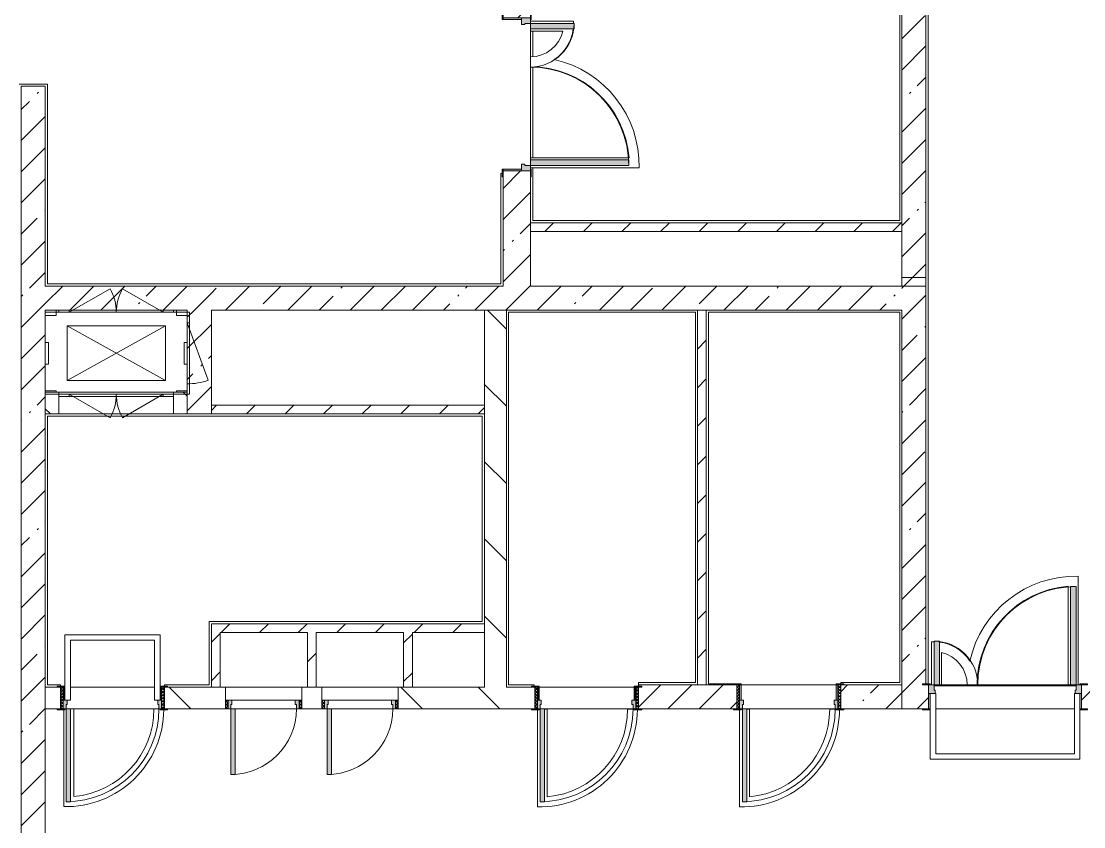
# Model space of a CAD drawing. Header units: millimetres. Extents: x -5524 to 188508, y -8553 to 29000.
# Drawn here: x 146248 to 155973, y 12321 to 19695 of the extents above; entities that cross this region are included whole.
import ezdxf

# ---------------------------------------------------------------- set-up
doc = ezdxf.new("R2010")
doc.units = ezdxf.units.MM
for name, color, linetype, lineweight, true_color in [('A-DOOR-4', 7, 'Continuous', 5, 0xaaaaaa), ('A-DOOR-5', 7, 'Continuous', 5, 0xe2e2e2), ('A-DOOR-FRAM-4', 7, 'Continuous', 5, 0xe2e2e2), ('A-DOOR-FRAM-5', 7, 'Continuous', 5, 0xaaaaaa), ('A-FLOR-2', 7, 'Continuous', 5, 0xaaaaaa)]:
    doc.layers.add(name, color=color, linetype=linetype, lineweight=lineweight, true_color=true_color)
for name, color, linetype, lineweight in [('A-GENM', 7, 'Continuous', 5), ('A-WALL', 7, 'Continuous', 9), ('I-WALL-2', 7, 'Continuous', 5), ('M-EQPM', 7, 'Continuous', 5)]:
    doc.layers.add(name, color=color, linetype=linetype, lineweight=lineweight)
pattern_1 = [(45, (61498, 0), (-285.1231, 285.1231), []), (45, (61783.12, 0), (-285.1231, 285.1231), [504.031, -100.806, 16.764, -84.042])]
pattern_2 = [(135, (61498, 0), (-353.5534, -353.5534), [])]
pattern_3 = [(45, (61498, 0), (-176.7767, 176.7767), [])]

# ---------------------------------------------------------------- blocks, each defined once
blk = doc.blocks.new('110_Дверь_СКБ_2Ст - Д-1_л_Лестничная клетка EIS60 2-32142534-3_6_1_птичка')
at = {"layer": 'A-DOOR-5'}
for points in [[(612.5, 110), (662.5, 110), (662.5, 1010), (612.5, 1010), (612.5, 604.3)], [(-587.5, 110), (-587.5, 510), (-637.5, 510), (-637.5, 110)], [(712.5, -110), (712.5, 30), (697.5, 25.9), (697.5, -110)]]:
    blk.add_hatch(color=256, dxfattribs=at).paths.add_polyline_path(points)
h = blk.add_hatch(color=256, dxfattribs=at)
h.paths.add_polyline_path([(712.5, 30), (712.5, 110), (662.5, 110), (662.5, 60), (652.5, 60), (652.5, 30)])
h.paths.add_polyline_path([(-627.5, 30), (-627.5, 60), (-637.5, 60), (-637.5, 110), (-687.5, 110), (-687.5, 30)])
at = {"layer": 'A-DOOR-FRAM-4'}
for points in [[(-672.5, 110), (-672.5, 118), (-742.5, 118), (-742.5, 110)], [(767.5, 110), (767.5, 118), (697.5, 118), (697.5, 110)], [(-672.5, -110), (-672.5, 30), (-687.5, 25.9), (-687.5, -110)], [(-672.5, -118), (-672.5, -110), (-742.5, -110), (-742.5, -118)], [(767.5, -118), (767.5, -110), (697.5, -110), (697.5, -118)]]:
    blk.add_hatch(color=256, dxfattribs=at).paths.add_polyline_path(points)
at = {"layer": 'A-DOOR-4'}
for p, q in [((662.5, 1010), (612.5, 1010)), ((612.5, 1010), (612.5, 110)), ((662.5, 110), (662.5, 1010)), ((-637.5, 510), (-637.5, 110)), ((-587.5, 510), (-637.5, 510)), ((-587.5, 110), (-587.5, 510)), ((-637.5, 110), (-587.5, 110)), ((612.5, 110), (662.5, 110))]:
    blk.add_line(p, q, dxfattribs=at)
for centre, radius, start, end in [((662.5, 110), 900, 90, 180), ((-637.5, 110), 400, 360, 90)]:
    blk.add_arc(centre, radius, start, end, dxfattribs=at)
at = {"layer": 'A-DOOR-FRAM-5'}
for p, q in [((-672.5, 118), (-742.5, 118)), ((-742.5, 118), (-742.5, 110)), ((-742.5, 110), (-672.5, 110)), ((-637.5, 110), (-687.5, 110)), ((-687.5, 110), (-687.5, 30)), ((-672.5, 110), (-672.5, 118)), ((-637.5, 60), (-637.5, 110)), ((662.5, 110), (662.5, 60)), ((712.5, 110), (662.5, 110)), ((767.5, 118), (697.5, 118)), ((697.5, 118), (697.5, 110)), ((697.5, 110), (767.5, 110)), ((712.5, 30), (712.5, 110)), ((767.5, 110), (767.5, 118)), ((-687.5, 30), (-627.5, 30)), ((-672.5, 30), (-687.5, 30)), ((-687.5, 30), (-687.5, -110)), ((-672.5, -110), (-672.5, 30)), ((-627.5, 60), (-637.5, 60)), ((-627.5, 30), (-627.5, 60)), ((662.5, 60), (652.5, 60)), ((652.5, 60), (652.5, 30)), ((652.5, 30), (712.5, 30)), ((712.5, 30), (697.5, 30)), ((697.5, 30), (697.5, -110)), ((712.5, -110), (712.5, 30)), ((-672.5, -110), (-742.5, -110)), ((-742.5, -110), (-742.5, -118)), ((-742.5, -118), (-672.5, -118)), ((-687.5, -110), (-672.5, -110)), ((-672.5, -118), (-672.5, -110)), ((697.5, -110), (712.5, -110)), ((767.5, -110), (697.5, -110)), ((697.5, -110), (697.5, -118)), ((697.5, -118), (767.5, -118)), ((767.5, -118), (767.5, -110))]:
    blk.add_line(p, q, dxfattribs=at)
blk = doc.blocks.new('110_Дверь_СКБ_1Ст_Внутренняя1 - Д-8 950x2100h_охрана-V50-3_6_1_птичка')
at = {"layer": 'A-DOOR-4'}
h = blk.add_hatch(dxfattribs=at)
h.set_pattern_fill('FP_17', color=256, style=0, pattern_type=2)
h.set_pattern_definition([(135, (1826.41, 164.685), (-14.14214, -14.14214), []), (225, (1826.41, 164.685), (14.14214, -14.14214), [])])
h.paths.add_polyline_path([(487.5, 100), (462.5, 100), (462.5, -100), (487.5, -100), (487.5, -35.9)])
at = {"layer": 'A-DOOR-5'}
h = blk.add_hatch(color=256, dxfattribs=at)
h.paths.add_polyline_path([(437.5, 100), (437.5, 60), (427.5, 60), (427.5, 20), (462.5, 20), (462.5, 100)])
h.paths.add_polyline_path([(-412.5, 100), (-437.5, 100), (-437.5, 20), (-402.5, 20), (-402.5, 60), (-412.5, 60)])
at = {"layer": 'A-DOOR-FRAM-4'}
for points in [[(397.5, 950), (397.5, 100), (437.5, 100), (437.5, 950)], [(-492.5, 108), (-492.5, 100), (-422.5, 100), (-422.5, 108)], [(517.5, 108), (447.5, 108), (447.5, 100), (517.5, 100)], [(-422.5, 20), (-437.5, 20), (-437.5, -100), (-422.5, -100), (-422.5, -35.9)], [(462.5, 20), (447.5, 20), (447.5, -100), (462.5, -100), (462.5, -35.9)], [(-492.5, -100), (-492.5, -108), (-422.5, -108), (-422.5, -100)], [(447.5, -100), (447.5, -108), (517.5, -108), (517.5, -100)]]:
    blk.add_hatch(color=256, dxfattribs=at).paths.add_polyline_path(points)
at = {"layer": 'A-DOOR-FRAM-5'}
h = blk.add_hatch(dxfattribs=at)
h.set_pattern_fill('FP_18', color=256, style=0, pattern_type=2)
h.set_pattern_definition([(45, (-296.384, 164.685), (-14.1421, 14.1421), []), (135, (-296.384, 164.685), (-14.1421, -14.1421), [])])
h.paths.add_polyline_path([(-437.5, 100), (-462.5, 100), (-462.5, -100), (-437.5, -100), (-437.5, -35.9)])
at = {"layer": 'A-DOOR-4'}
for p, q in [((437.5, 950), (397.5, 950)), ((397.5, 950), (397.5, 100)), ((437.5, 100), (437.5, 950)), ((397.5, 100), (437.5, 100))]:
    blk.add_line(p, q, dxfattribs=at)
blk.add_arc((437.5, 100), 850, 90, 180, dxfattribs=at)
at = {"layer": 'A-DOOR-FRAM-5'}
for p, q in [((-422.5, 108), (-492.5, 108)), ((-492.5, 108), (-492.5, 100)), ((-492.5, 100), (-422.5, 100)), ((-437.5, 100), (-462.5, 100)), ((-462.5, 100), (-462.5, -100)), ((-412.5, 100), (-437.5, 100)), ((-437.5, 100), (-437.5, 20)), ((-437.5, -100), (-437.5, 100)), ((-422.5, 100), (-437.5, 100)), ((-437.5, 100), (-437.5, 99)), ((-437.5, 99), (-422.5, 99)), ((-422.5, 100), (-422.5, 108)), ((-422.5, 99), (-422.5, 100)), ((-412.5, 60), (-412.5, 100)), ((437.5, 100), (437.5, 60)), ((462.5, 100), (437.5, 100)), ((517.5, 108), (447.5, 108)), ((447.5, 108), (447.5, 100)), ((462.5, 100), (447.5, 100)), ((447.5, 100), (447.5, 99)), ((447.5, 100), (517.5, 100)), ((447.5, 99), (462.5, 99)), ((462.5, 20), (462.5, 100)), ((487.5, 100), (462.5, 100)), ((462.5, 100), (462.5, -100)), ((462.5, 99), (462.5, 100)), ((487.5, -100), (487.5, 100)), ((517.5, 100), (517.5, 108)), ((-437.5, 20), (-402.5, 20)), ((-422.5, 20), (-437.5, 20)), ((-437.5, 20), (-437.5, -100)), ((-422.5, -100), (-422.5, 20)), ((-402.5, 60), (-412.5, 60)), ((-402.5, 20), (-402.5, 60)), ((437.5, 60), (427.5, 60)), ((427.5, 60), (427.5, 20)), ((427.5, 20), (462.5, 20)), ((462.5, 20), (447.5, 20)), ((447.5, 20), (447.5, -100)), ((462.5, -100), (462.5, 20)), ((-422.5, -100), (-492.5, -100)), ((-492.5, -100), (-492.5, -108)), ((-492.5, -108), (-422.5, -108)), ((-462.5, -100), (-437.5, -100)), ((-437.5, -100), (-422.5, -100)), ((-422.5, -108), (-422.5, -100)), ((447.5, -100), (462.5, -100)), ((517.5, -100), (447.5, -100)), ((447.5, -100), (447.5, -108)), ((447.5, -108), (517.5, -108)), ((462.5, -100), (487.5, -100)), ((517.5, -108), (517.5, -100))]:
    blk.add_line(p, q, dxfattribs=at)
blk = doc.blocks.new('DOR_Проход в стене_Прямоугольный - 1050x1150 EI30-23344994-3_6_1_птичка')
at = {"layer": 'A-DOOR-4'}
for p, q in [((525, 100), (-525, 100)), ((525, -100), (-525, -100))]:
    blk.add_line(p, q, dxfattribs=at)
blk = doc.blocks.new('110_Дверь_СКБ_1Ст_Внутренняя1 - Д-8 950x2100h_охрана-32352528-3_6_1_птичка')
at = {"layer": 'A-DOOR-4'}
h = blk.add_hatch(dxfattribs=at)
h.set_pattern_fill('FP_84', color=256, style=0, pattern_type=2)
h.set_pattern_definition([(135, (1826.41, 174.685), (-14.14214, -14.14214), []), (225, (1826.41, 174.685), (14.14214, -14.14214), [])])
h.paths.add_polyline_path([(487.5, 110), (462.5, 110), (462.5, -110), (487.5, -110), (487.5, -25.9)])
at = {"layer": 'A-DOOR-5'}
h = blk.add_hatch(color=256, dxfattribs=at)
h.paths.add_polyline_path([(462.5, 110), (437.5, 110), (437.5, 70), (427.5, 70), (430.1, 30), (462.5, 30)])
h.paths.add_polyline_path([(-437.5, 110), (-437.5, 30), (-402.5, 30), (-402.5, 70), (-412.5, 70), (-412.5, 110)])
at = {"layer": 'A-DOOR-FRAM-4'}
for points in [[(397.5, 960), (397.5, 110), (437.5, 110), (437.5, 960), (430.1, 960)], [(-492.5, 118), (-492.5, 110), (-422.5, 110), (-422.5, 118)], [(517.5, 118), (447.5, 118), (447.5, 110), (517.5, 110)], [(-422.5, 30), (-437.5, 30), (-437.5, -110), (-422.5, -110), (-422.5, -25.9)], [(462.5, 30), (447.5, 30), (447.5, -110), (462.5, -110), (462.5, -25.9)], [(-492.5, -110), (-492.5, -118), (-422.5, -118), (-422.5, -110)], [(517.5, -110), (447.5, -110), (447.5, -118), (517.5, -118)]]:
    blk.add_hatch(color=256, dxfattribs=at).paths.add_polyline_path(points)
at = {"layer": 'A-DOOR-FRAM-5'}
h = blk.add_hatch(dxfattribs=at)
h.set_pattern_fill('FP_85', color=256, style=0, pattern_type=2)
h.set_pattern_definition([(45, (-296.384, 174.685), (-14.1421, 14.1421), []), (135, (-296.384, 174.685), (-14.1421, -14.1421), [])])
h.paths.add_polyline_path([(-437.5, 110), (-462.5, 110), (-462.5, -110), (-437.5, -110), (-437.5, -25.9)])
at = {"layer": 'A-DOOR-4'}
for p, q in [((437.5, 960), (397.5, 960)), ((397.5, 960), (397.5, 110)), ((437.5, 110), (437.5, 960)), ((397.5, 110), (437.5, 110))]:
    blk.add_line(p, q, dxfattribs=at)
blk.add_arc((437.5, 110), 850, 90, 180, dxfattribs=at)
at = {"layer": 'A-DOOR-FRAM-5'}
for p, q in [((-422.5, 118), (-492.5, 118)), ((-492.5, 118), (-492.5, 110)), ((-492.5, 110), (-422.5, 110)), ((-437.5, 110), (-462.5, 110)), ((-462.5, 110), (-462.5, -110)), ((-412.5, 110), (-437.5, 110)), ((-437.5, 110), (-437.5, 30)), ((-437.5, -110), (-437.5, 110)), ((-422.5, 110), (-437.5, 110)), ((-437.5, 110), (-437.5, 109)), ((-437.5, 109), (-422.5, 109)), ((-422.5, 110), (-422.5, 118)), ((-422.5, 109), (-422.5, 110)), ((-412.5, 70), (-412.5, 110)), ((437.5, 110), (437.5, 70)), ((462.5, 110), (437.5, 110)), ((517.5, 118), (447.5, 118)), ((447.5, 118), (447.5, 110)), ((462.5, 110), (447.5, 110)), ((447.5, 110), (447.5, 109)), ((447.5, 110), (517.5, 110)), ((447.5, 109), (462.5, 109)), ((462.5, 30), (462.5, 110)), ((487.5, 110), (462.5, 110)), ((462.5, 110), (462.5, -110)), ((462.5, 109), (462.5, 110)), ((487.5, -110), (487.5, 110)), ((517.5, 110), (517.5, 118)), ((-437.5, 30), (-402.5, 30)), ((-422.5, 30), (-437.5, 30)), ((-437.5, 30), (-437.5, -110)), ((-422.5, -110), (-422.5, 30)), ((-402.5, 70), (-412.5, 70)), ((-402.5, 30), (-402.5, 70)), ((437.5, 70), (427.5, 70)), ((427.5, 70), (427.5, 30)), ((427.5, 30), (462.5, 30)), ((462.5, 30), (447.5, 30)), ((447.5, 30), (447.5, -110)), ((462.5, -110), (462.5, 30)), ((-422.5, -110), (-492.5, -110)), ((-492.5, -110), (-492.5, -118)), ((-492.5, -118), (-422.5, -118)), ((-462.5, -110), (-437.5, -110)), ((-437.5, -110), (-422.5, -110)), ((-422.5, -118), (-422.5, -110)), ((447.5, -110), (462.5, -110)), ((517.5, -110), (447.5, -110)), ((447.5, -110), (447.5, -118)), ((447.5, -118), (517.5, -118)), ((462.5, -110), (487.5, -110)), ((517.5, -118), (517.5, -110))]:
    blk.add_line(p, q, dxfattribs=at)
blk = doc.blocks.new('110_Дверь_СКБ_2Ст - Д-1_л_Лестничная клетка EIS60 2-32359692-3_6_1_птичка')
at = {"layer": 'A-DOOR-5'}
for points in [[(662.5, 125), (662.5, 1025), (612.5, 1025), (612.5, 125)], [(-587.5, 525), (-637.5, 525), (-637.5, 125), (-587.5, 125)], [(712.5, -125), (712.5, 45), (697.5, 45), (697.5, -125)]]:
    blk.add_hatch(color=256, dxfattribs=at).paths.add_polyline_path(points)
h = blk.add_hatch(color=256, dxfattribs=at)
h.paths.add_polyline_path([(712.5, 125), (662.5, 125), (662.5, 75), (652.5, 75), (652.5, 45), (712.5, 45)])
h.paths.add_polyline_path([(-627.5, 45), (-627.5, 75), (-637.5, 75), (-637.5, 125), (-687.5, 125), (-687.5, 45)])
at = {"layer": 'A-DOOR-FRAM-4'}
for points in [[(-672.5, 125), (-672.5, 133), (-742.5, 133), (-742.5, 125)], [(767.5, 125), (767.5, 133), (697.5, 133), (697.5, 125)], [(-672.5, -125), (-672.5, 45), (-687.5, 45), (-687.5, -125)], [(-672.5, -133), (-672.5, -125), (-742.5, -125), (-742.5, -133)], [(767.5, -133), (767.5, -125), (697.5, -125), (697.5, -133)]]:
    blk.add_hatch(color=256, dxfattribs=at).paths.add_polyline_path(points)
at = {"layer": 'A-DOOR-4'}
for p, q in [((662.5, 1025), (612.5, 1025)), ((612.5, 1025), (612.5, 125)), ((662.5, 125), (662.5, 1025)), ((-637.5, 525), (-637.5, 125)), ((-587.5, 525), (-637.5, 525)), ((-587.5, 125), (-587.5, 525)), ((-637.5, 125), (-587.5, 125)), ((612.5, 125), (662.5, 125))]:
    blk.add_line(p, q, dxfattribs=at)
for centre, radius, start, end in [((662.5, 125), 900, 90, 180), ((-637.5, 125), 400, 360, 90)]:
    blk.add_arc(centre, radius, start, end, dxfattribs=at)
at = {"layer": 'A-DOOR-FRAM-5'}
for p, q in [((-672.5, 133), (-742.5, 133)), ((-742.5, 133), (-742.5, 125)), ((-742.5, 125), (-672.5, 125)), ((-637.5, 125), (-687.5, 125)), ((-687.5, 125), (-687.5, 45)), ((-672.5, 125), (-672.5, 133)), ((-637.5, 75), (-637.5, 125)), ((662.5, 125), (662.5, 75)), ((712.5, 125), (662.5, 125)), ((767.5, 133), (697.5, 133)), ((697.5, 133), (697.5, 125)), ((697.5, 125), (767.5, 125)), ((712.5, 45), (712.5, 125)), ((767.5, 125), (767.5, 133)), ((-687.5, 45), (-627.5, 45)), ((-672.5, 45), (-687.5, 45)), ((-687.5, 45), (-687.5, -125)), ((-672.5, -125), (-672.5, 45)), ((-627.5, 75), (-637.5, 75)), ((-627.5, 45), (-627.5, 75)), ((662.5, 75), (652.5, 75)), ((652.5, 75), (652.5, 45)), ((652.5, 45), (712.5, 45)), ((712.5, 45), (697.5, 45)), ((697.5, 45), (697.5, -125)), ((712.5, -125), (712.5, 45)), ((-672.5, -125), (-742.5, -125)), ((-742.5, -125), (-742.5, -133)), ((-742.5, -133), (-672.5, -133)), ((-687.5, -125), (-672.5, -125)), ((-672.5, -133), (-672.5, -125)), ((697.5, -125), (712.5, -125)), ((767.5, -125), (697.5, -125)), ((697.5, -125), (697.5, -133)), ((697.5, -133), (767.5, -133)), ((767.5, -133), (767.5, -125))]:
    blk.add_line(p, q, dxfattribs=at)
blk = doc.blocks.new('160_Подъемник - 160_Подъемник-23521422-3_6_1_птичка')
at = {"layer": 'A-GENM'}
for p, q in [((220, 0), (592.4, 215)), ((1080, 0), (707.6, 215)), ((-20, -95), (-20, 0)), ((-20, 0), (0, 0)), ((0, 0), (0, -95)), ((220, 20), (125, 20)), ((125, 20), (125, 0)), ((220, 0), (220, 20)), ((1080, 20), (220, 20)), ((220, 20), (1080, 20)), ((1080, 0), (1080, 20)), ((1080, 20), (1175, 20)), ((1175, 20), (1175, 0)), ((0, -95), (-20, -95)), ((-20, -95), (-20, -655)), ((-20, -655), (-20, -95)), ((125, 0), (220, 0)), ((1175, 0), (1080, 0)), ((0, -655), (-191.5, -128.8)), ((0, -655), (-20, -655)), ((-20, -655), (-20, -750)), ((0, -750), (0, -655)), ((-20, -750), (0, -750)), ((125, -770), (125, -750)), ((125, -750), (220, -750)), ((220, -770), (125, -770)), ((220, -750), (220, -770)), ((220, -750), (592.4, -965)), ((220, -770), (792, -770)), ((1080, -770), (508, -770)), ((1080, -750), (707.6, -965)), ((1080, -750), (1080, -770)), ((1175, -750), (1080, -750)), ((1080, -770), (1175, -770)), ((1175, -770), (1175, -750))]:
    blk.add_line(p, q, dxfattribs=at)
for centre, radius, start, end in [((220, 0), 430, 0, 30), ((1080, 0), 430, 150, 180), ((0, -655), 560, 90, 110), ((220, -750), 430, 330, 0), ((1080, -750), 430, 180, 210)]:
    blk.add_arc(centre, radius, start, end, dxfattribs=at)
at = {"layer": 'M-EQPM'}
for p, q in [((1300, 0), (0, 0)), ((0, 0), (0, -750)), ((1300, -750), (1300, 0)), ((1100, -625), (200, -125)), ((200, -625), (1100, -125)), ((1100, -125), (200, -125)), ((200, -125), (200, -625)), ((1100, -625), (1100, -125)), ((200, -625), (1100, -625)), ((0, -750), (1300, -750))]:
    blk.add_line(p, q, dxfattribs=at)
blk = doc.blocks.new('110_Дверь_СКБ_1Ст - д-18 700x2100h_Технический шкаф ЭОМ и СС-23257539-3_6_1_птичка')
at = {"layer": 'A-DOOR-4'}
h = blk.add_hatch(dxfattribs=at)
h.set_pattern_fill('FP_31', color=256, style=0, pattern_type=2)
h.set_pattern_definition([(135, (1951.41, 164.685), (-14.14214, -14.14214), []), (225, (1951.41, 164.685), (14.14214, -14.14214), [])])
h.paths.add_polyline_path([(362.5, 100), (337.5, 100), (337.5, 20), (362.5, 20)])
at = {"layer": 'A-DOOR-5'}
h = blk.add_hatch(color=256, dxfattribs=at)
h.paths.add_polyline_path([(312.5, 100), (312.5, 60), (302.5, 60), (302.5, 20), (337.5, 20), (337.5, 100)])
h.paths.add_polyline_path([(-287.5, 100), (-312.5, 100), (-312.5, 20), (-277.5, 20), (-277.5, 60), (-287.5, 60)])
at = {"layer": 'A-DOOR-FRAM-4'}
blk.add_hatch(color=256, dxfattribs=at).paths.add_polyline_path([(272.5, 700), (272.5, 100), (312.5, 100), (312.5, 700), (284.4, 700)])
at = {"layer": 'A-DOOR-FRAM-5'}
h = blk.add_hatch(dxfattribs=at)
h.set_pattern_fill('FP_32', color=256, style=0, pattern_type=2)
h.set_pattern_definition([(45, (-171.384, 164.685), (-14.1421, 14.1421), []), (135, (-171.384, 164.685), (-14.1421, -14.1421), [])])
h.paths.add_polyline_path([(-312.5, 100), (-337.5, 100), (-337.5, 20), (-312.5, 20)])
at = {"layer": 'A-DOOR-4'}
for p, q in [((312.5, 700), (272.5, 700)), ((272.5, 700), (272.5, 100)), ((312.5, 100), (312.5, 700)), ((272.5, 100), (312.5, 100))]:
    blk.add_line(p, q, dxfattribs=at)
blk.add_arc((312.5, 100), 600, 90, 180, dxfattribs=at)
at = {"layer": 'A-DOOR-FRAM-5'}
for p, q in [((-312.5, 100), (-337.5, 100)), ((-337.5, 100), (-337.5, 20)), ((-287.5, 100), (-312.5, 100)), ((-312.5, 100), (-312.5, 20)), ((-312.5, 20), (-312.5, 100)), ((-287.5, 60), (-287.5, 100)), ((-287.5, 100), (272.5, 100)), ((312.5, 100), (312.5, 60)), ((337.5, 100), (312.5, 100)), ((337.5, 20), (337.5, 100)), ((362.5, 100), (337.5, 100)), ((337.5, 100), (337.5, 20)), ((362.5, 20), (362.5, 100)), ((-337.5, 20), (-312.5, 20)), ((-312.5, 20), (-277.5, 20)), ((-277.5, 60), (-287.5, 60)), ((-277.5, 20), (-277.5, 60)), ((302.5, 20), (-277.5, 20)), ((312.5, 60), (302.5, 60)), ((302.5, 60), (302.5, 20)), ((302.5, 20), (337.5, 20)), ((337.5, 20), (362.5, 20))]:
    blk.add_line(p, q, dxfattribs=at)
blk = doc.blocks.new('Закладная деталь приямка - 200_100-20924312-3_6_1_птичка')
at = {"layer": 'M-EQPM'}
for p, q in [((85000, 16755), (84970, 16755)), ((85000, 16755), (84970, 16755)), ((85000, 16555), (85000, 16755)), ((85000, 16755), (85000, 16555)), ((84970, 16555), (85000, 16555)), ((85000, 16555), (84970, 16555))]:
    blk.add_line(p, q, dxfattribs=at)
blk = doc.blocks.new('Закладная деталь приямка - 150_100-20924311-3_6_1_птичка')
at = {"layer": 'M-EQPM'}
for p, q in [((85070, 17050), (85070, 17000)), ((85070, 17050), (85070, 17000)), ((84970, 17000), (85070, 17000)), ((85070, 17000), (84970, 17000))]:
    blk.add_line(p, q, dxfattribs=at)
blk = doc.blocks.new('Закладная деталь приямка - 150_100-V91-3_6_1_птичка')
at = {"layer": 'M-EQPM'}
for p, q in [((86170, 17000), (86170, 17050)), ((86170, 17000), (86170, 17050)), ((86270, 17000), (86170, 17000)), ((86170, 17000), (86270, 17000))]:
    blk.add_line(p, q, dxfattribs=at)
blk = doc.blocks.new('Закладная деталь приямка - 150_100-V92-3_6_1_птичка')
at = {"layer": 'M-EQPM'}
for p, q in [((86270, 16310), (86170, 16310)), ((86170, 16310), (86270, 16310)), ((86170, 16310), (86170, 16300)), ((86170, 16310), (86170, 16300))]:
    blk.add_line(p, q, dxfattribs=at)
blk = doc.blocks.new('Закладная деталь приямка - 150_100-V93-3_6_1_птичка')
at = {"layer": 'M-EQPM'}
for p, q in [((85070, 16310), (84970, 16310)), ((84970, 16310), (85070, 16310)), ((85070, 16300), (85070, 16310)), ((85070, 16310), (85070, 16300))]:
    blk.add_line(p, q, dxfattribs=at)

msp = doc.modelspace()

# ---------------------------------------------------------------- hatches: boundary and pattern name
at = {"layer": 'I-WALL-2'}
h = msp.add_hatch(dxfattribs=at)
h.set_pattern_fill('FP_64', color=256, style=0, pattern_type=2)
h.set_pattern_definition(pattern_1)
h.paths.add_polyline_path([(150658, 17270), (150908, 17270), (150908, 18325), (150658, 18325), (150658, 18163.6)])
h.paths.add_polyline_path([(150658, 19725), (150908, 19725), (150908, 27100), (150658, 27100), (150658, 19750)])
h = msp.add_hatch(dxfattribs=at)
h.set_pattern_fill('FP_64', color=256, style=0, pattern_type=2)
h.set_pattern_definition(pattern_1)
h.paths.add_polyline_path([(154528, 17270), (154528, 21400), (154308, 21400), (154308, 17270)])
h = msp.add_hatch(dxfattribs=at)
h.set_pattern_fill('FP_64', color=256, style=0, pattern_type=2)
h.set_pattern_definition(pattern_1)
h.paths.add_polyline_path([(146330.2, 10400), (146468, 10400), (146468, 19100), (146248, 19100), (146248, 10400)])
h = msp.add_hatch(dxfattribs=at)
h.set_pattern_fill('FP_69', color=256, style=0, pattern_type=2)
h.set_pattern_definition(pattern_3)
h.paths.add_polyline_path([(154308, 17770), (154308, 17850), (150908, 17850), (150908, 17770), (151923.3, 17770)])
h = msp.add_hatch(dxfattribs=at)
h.set_pattern_fill('FP_64', color=256, style=0, pattern_type=2)
h.set_pattern_definition(pattern_1)
h.paths.add_polyline_path([(154308, 13620), (154498, 13620), (154498, 13628), (154528, 13628), (154528, 17350), (154308, 17350), (154308, 14114.3)])
h = msp.add_hatch(dxfattribs=at)
h.set_pattern_fill('FP_64', color=256, style=0, pattern_type=2)
h.set_pattern_definition(pattern_1)
h.paths.add_polyline_path([(147768, 17050), (147988, 17050), (147988, 17270), (146468, 17270), (146468, 17050)])
h = msp.add_hatch(dxfattribs=at)
h.set_pattern_fill('FP_64', color=256, style=0, pattern_type=2)
h.set_pattern_definition(pattern_1)
h.paths.add_polyline_path([(152438, 17050), (154308, 17050), (154308, 17270), (147988, 17270), (147988, 17050), (151923.3, 17050)])
h = msp.add_hatch(dxfattribs=at)
h.set_pattern_fill('FP_64', color=256, style=0, pattern_type=2)
h.set_pattern_definition(pattern_1)
h.paths.add_polyline_path([(147988, 16100), (147988, 17050), (147768, 17050), (147768, 16100)])
h = msp.add_hatch(dxfattribs=at)
h.set_pattern_fill('FP_67', color=256, style=0, pattern_type=2)
h.set_pattern_definition(pattern_2)
h.paths.add_polyline_path([(150688, 13600), (150688, 17050), (150488, 17050), (150488, 13600)])
h = msp.add_hatch(dxfattribs=at)
h.set_pattern_fill('FP_69', color=256, style=0, pattern_type=2)
h.set_pattern_definition(pattern_3)
h.paths.add_polyline_path([(152518, 13620), (152518, 17050), (152438, 17050), (152438, 13620)])
h = msp.add_hatch(dxfattribs=at)
h.set_pattern_fill('FP_67', color=256, style=0, pattern_type=2)
h.set_pattern_definition(pattern_2)
h.paths.add_polyline_path([(146468, 16100), (146593, 16100), (146593, 16300), (146468, 16300)])
h.paths.add_polyline_path([(147768, 16100), (147768, 16300), (147643, 16300), (147643, 16100)])
h = msp.add_hatch(dxfattribs=at)
h.set_pattern_fill('FP_69', color=256, style=0, pattern_type=2)
h.set_pattern_definition(pattern_3)
h.paths.add_polyline_path([(150488, 16100), (150488, 16180), (147988, 16180), (147988, 16100), (148194.5, 16100)])
h = msp.add_hatch(dxfattribs=at)
h.set_pattern_fill('FP_69', color=256, style=0, pattern_type=2)
h.set_pattern_definition(pattern_3)
h.paths.add_polyline_path([(150488, 14100), (150488, 14180), (147988, 14180), (147988, 14100), (150058.9, 14100)])
h = msp.add_hatch(dxfattribs=at)
h.set_pattern_fill('FP_69', color=256, style=0, pattern_type=2)
h.set_pattern_definition(pattern_3)
h.paths.add_polyline_path([(148068, 13600), (148068, 14100), (147988, 14100), (147988, 13600)])
h = msp.add_hatch(dxfattribs=at)
h.set_pattern_fill('FP_69', color=256, style=0, pattern_type=2)
h.set_pattern_definition(pattern_3)
h.paths.add_polyline_path([(148948, 13600), (148948, 14100), (148868, 14100), (148868, 13600)])
h = msp.add_hatch(dxfattribs=at)
h.set_pattern_fill('FP_69', color=256, style=0, pattern_type=2)
h.set_pattern_definition(pattern_3)
h.paths.add_polyline_path([(149828, 13600), (149828, 14100), (149748, 14100), (149748, 13600)])
h = msp.add_hatch(dxfattribs=at)
h.set_pattern_fill('FP_64', color=256, style=0, pattern_type=2)
h.set_pattern_definition(pattern_1)
h.paths.add_polyline_path([(151898, 13400), (152798, 13400), (152798, 13620), (151898, 13620), (151898, 13608), (151928, 13608), (151923.3, 13600), (151898, 13600), (151898, 13535.9)])
h.paths.add_polyline_path([(153787.6, 13400), (154308, 13400), (154308, 13620), (153748, 13620), (153748, 13400), (153778, 13400)])
h = msp.add_hatch(dxfattribs=at)
h.set_pattern_fill('FP_64', color=256, style=0, pattern_type=2)
h.set_pattern_definition(pattern_1)
h.paths.add_polyline_path([(155953, 13400), (156298, 13400), (156298, 13620), (155953, 13620), (155953, 13535.9)])
h.paths.add_polyline_path([(154498, 13400), (154553, 13400), (154553, 13620), (154308, 13620), (154308, 13400)])
h = msp.add_hatch(dxfattribs=at)
h.set_pattern_fill('FP_67', color=256, style=0, pattern_type=2)
h.set_pattern_definition(pattern_2)
h.paths.add_polyline_path([(148998, 13400), (148998, 13600), (148816.4, 13600), (148816.4, 13400)])
h.paths.add_polyline_path([(146608, 13400), (146608, 13600), (146468, 13600), (146468, 13400), (146578, 13400)])
h.paths.add_polyline_path([(147588, 13400), (148116.4, 13400), (148116.4, 13600), (147558, 13600), (147558, 13400)])
h.paths.add_polyline_path([(149698, 13400), (150948, 13400), (150948, 13600), (149698, 13600), (149698, 13480)])

# ---------------------------------------------------------------- linework, layer by layer
at = {"layer": 'A-FLOR-2'}
for p, q in [((154288, 17870), (154288, 21450)), ((154548, 21130), (154548, 13628)), ((151302.8, 19694.6), (150908.4, 19694.6)), ((150908.4, 19694.6), (150908.4, 19675)), ((150908, 18425), (150908, 19625)), ((150908.4, 19625), (150908.4, 19604.6)), ((150908.4, 19604.6), (151205.5, 19604.6)), ((150929, 19604.6), (150929, 19370.4)), ((150908.4, 19368.4), (150908.4, 19278.4)), ((150929, 19277.2), (150929, 18443.4)), ((146228.5, 19120), (146488, 19120)), ((146488, 19120), (146488, 17290)), ((151810.7, 18443.4), (150908.4, 18443.4)), ((150908.4, 18443.4), (150908.4, 18425)), ((150638, 17290), (150638, 18300)), ((150638, 18300), (150650, 18300)), ((150908.4, 18375), (150908.4, 18353.4)), ((150908.4, 18353.4), (151903.2, 18353.4)), ((150929, 18353.4), (150929, 17870)), ((150929, 17870), (154288, 17870)), ((146488, 17290), (150638, 17290)), ((152418, 17030), (150708, 17030)), ((150708, 17030), (150708, 13620)), ((152418, 13640), (152418, 17030)), ((154288, 17030), (152538, 17030)), ((152538, 17030), (152538, 13630)), ((154288, 13640), (154288, 17030)), ((150468, 16080), (146488, 16080)), ((146488, 16080), (146488, 13620)), ((150468, 14200), (150468, 16080)), ((155921.1, 13620), (155921.1, 14614.4)), ((155831.1, 14521.9), (155831.1, 13619.6)), ((147968, 13620), (147968, 14200)), ((147968, 14200), (150468, 14200)), ((146648, 14079.1), (146648, 13608)), ((147518, 14079.1), (146648, 14079.1)), ((146698, 13479.1), (146698, 14029.1)), ((146698, 14029.1), (147468, 14029.1)), ((147468, 14029.1), (147468, 13479.1)), ((147518, 13608), (147518, 14079.1)), ((154579.9, 14014), (154579.9, 13620)), ((154669.9, 13619.6), (154669.9, 13916.7)), ((146488, 13620), (146608, 13620)), ((146608, 13620), (146608, 13608)), ((147558, 13608), (147558, 13620)), ((147558, 13620), (147968, 13620)), ((150708, 13620), (150943, 13620)), ((150943, 13620), (150943, 13608)), ((151898, 13640), (152418, 13640)), ((151898, 13620), (151898, 13640)), ((152538, 13630), (152798, 13630)), ((153748, 13640), (154288, 13640)), ((153748, 13628), (153748, 13640)), ((154603, 13619.6), (154669.9, 13619.6)), ((154906.1, 13619.6), (154996.1, 13619.6)), ((155831.1, 13619.6), (155903, 13619.6)), ((154617.7, 13539.6), (154568, 13539.6)), ((154603, 13610), (155903, 13610)), ((154617.7, 12989.6), (154617.7, 13539.6)), ((155937.7, 13539.6), (155887.7, 13539.6)), ((155887.7, 13539.6), (155887.7, 12989.6)), ((155937.7, 12939.6), (155937.7, 13539.6)), ((146667.8, 13479.1), (146698, 13479.1)), ((147468, 13479.1), (147498.2, 13479.1)), ((146638, 13392), (146638, 12505.2)), ((147463, 13400), (146698, 13400)), ((146728, 12598), (146728, 13400)), ((147508, 13400), (147463, 13400)), ((150972.4, 13392), (150972.4, 12503.1)), ((150998, 13397.9), (150991.1, 13397.9)), ((151848, 13400), (151038, 13400)), ((151062.4, 13397.9), (151038, 13397.9)), ((151062.4, 12595.9), (151062.4, 13397.9)), ((151858, 13397.9), (151797.4, 13397.9)), ((152822.4, 13392), (152822.4, 12503.1)), ((152848, 13397.9), (152838, 13397.9)), ((153698, 13400), (152888, 13400)), ((152912.4, 13397.9), (152888, 13397.9)), ((152912.4, 12595.9), (152912.4, 13397.9)), ((153708, 13397.9), (153647.4, 13397.9)), ((154567.7, 13392), (154567.7, 12939.6)), ((154567.7, 12939.6), (155937.7, 12939.6)), ((155887.7, 12989.6), (154617.7, 12989.6))]:
    msp.add_line(p, q, dxfattribs=at)
for centre, radius, start, end in [((150908.4, 19673.4), 395, 0.22926, 3.07201), ((150908.4, 19673.4), 305, 270, 346.9573), ((150908.4, 19673.4), 395, 303.54048, 352.95968), ((150908.4, 18373.4), 905, 4.43687, 90), ((150908.4, 18373.4), 995, 358.8489, 77.32946), ((155901.1, 13619.6), 995, 88.8489, 167.32946), ((155901.1, 13619.6), 905, 94.43687, 180), ((154601.1, 13619.6), 395, 89.71459, 93.07201), ((154601.1, 13619.6), 395, 33.54048, 82.43416), ((154601.1, 13619.6), 305, 0, 76.9573), ((146658, 13400), 895, 268.71954, 359.48675), ((146658, 13400), 805, 274.98854, 360), ((150992.4, 13397.9), 895, 268.71954, 359.62258), ((150992.4, 13397.9), 805, 274.98854, 360), ((152842.4, 13397.9), 895, 268.71954, 359.62258), ((152842.4, 13397.9), 805, 274.98854, 360)]:
    msp.add_arc(centre, radius, start, end, dxfattribs=at)
at = {"layer": 'A-WALL'}
for p, q in [((150908, 17850), (150908, 17770)), ((154308, 17770), (154308, 17850)), ((152518, 17050), (152438, 17050)), ((146468, 16300), (146468, 16100)), ((147988, 16100), (147988, 16180)), ((150488, 16100), (150488, 16180)), ((150488, 14100), (150488, 14180)), ((152438, 13620), (152518, 13620)), ((146468, 13600), (146468, 13400)), ((147988, 13600), (148068, 13600)), ((148868, 13600), (148948, 13600)), ((149748, 13600), (149828, 13600))]:
    msp.add_line(p, q, dxfattribs=at)
at = {"layer": 'I-WALL-2'}
for p, q in [((154308, 26850), (154308, 17850)), ((154528, 13628), (154528, 21150)), ((146468, 19100), (146248, 19100)), ((146248, 19100), (146248, 10400)), ((146468, 17270), (146468, 19100)), ((150658, 18270), (150658, 17270)), ((150908, 17850), (150908, 18270)), ((154308, 17850), (150908, 17850)), ((150908, 17270), (150908, 17770)), ((150908, 17770), (154308, 17770)), ((154308, 17770), (154308, 17270)), ((154528, 17350), (154308, 17350)), ((150658, 17270), (146468, 17270)), ((154528, 17270), (150908, 17270)), ((146468, 17050), (147768, 17050)), ((146468, 16300), (146468, 17050)), ((147768, 17050), (147768, 16100)), ((147988, 16180), (147988, 17050)), ((147988, 17050), (152438, 17050)), ((150488, 17050), (150488, 16180)), ((150688, 13600), (150688, 17050)), ((152438, 17050), (152438, 13620)), ((152518, 17050), (154308, 17050)), ((152518, 13620), (152518, 17050)), ((154308, 17050), (154308, 13400)), ((146468, 16300), (147768, 16300)), ((146593, 16100), (146593, 16300)), ((147643, 16300), (147643, 16100)), ((150488, 16180), (147988, 16180)), ((146468, 13600), (146468, 16100)), ((150488, 16100), (146468, 16100)), ((150488, 16100), (150488, 14180)), ((150488, 14180), (147988, 14180)), ((147988, 14180), (147988, 13600)), ((148068, 14100), (148868, 14100)), ((148068, 13600), (148068, 14100)), ((148868, 14100), (148868, 13600)), ((148948, 14100), (149748, 14100)), ((148948, 13600), (148948, 14100)), ((149748, 14100), (149748, 13600)), ((149828, 14100), (150488, 14100)), ((149828, 13600), (149828, 14100)), ((150488, 14100), (150488, 13600)), ((152438, 13620), (151898, 13620)), ((151898, 13620), (151898, 13608)), ((152768, 13620), (152518, 13620)), ((152838, 13620), (153708, 13620)), ((154308, 13620), (153778, 13620)), ((154669.9, 13620), (154906, 13620)), ((154995.4, 13620), (155831.1, 13620)), ((146578, 13600), (146468, 13600)), ((146698, 13600), (147468, 13600)), ((147988, 13600), (147588, 13600)), ((148068, 13600), (148868, 13600)), ((148116.4, 13480), (148116.4, 13600)), ((148816.4, 13600), (148816.4, 13480)), ((148948, 13600), (149748, 13600)), ((148998, 13480), (148998, 13600)), ((149698, 13600), (149698, 13480)), ((150488, 13600), (149828, 13600)), ((150918, 13600), (150688, 13600)), ((150988, 13600), (151858, 13600)), ((146468, 10400), (146468, 13400)), ((146468, 13400), (146578, 13400)), ((147463, 13400), (146728, 13400)), ((147588, 13400), (148116.4, 13400)), ((148816.4, 13400), (148998, 13400)), ((149698, 13400), (150918, 13400)), ((151848, 13400), (151038, 13400)), ((151928, 13400), (152768, 13400)), ((153698, 13400), (152888, 13400)), ((153778, 13400), (154308, 13400)), ((154308, 13400), (154498, 13400)), ((155887.7, 13400), (154617.7, 13400))]:
    msp.add_line(p, q, dxfattribs=at)

# ---------------------------------------------------------------- block references
at = {"layer": 'A-DOOR-4'}
for name, p, rotation in [('110_Дверь_СКБ_2Ст - Д-1_л_Лестничная клетка EIS60 2-32359692-3_6_1_птичка', (150783, 19037.5), 269.9999999999998), ('110_Дверь_СКБ_1Ст_Внутренняя1 - Д-8 950x2100h_охрана-32352528-3_6_1_птичка', (153285.5, 13510), 180), ('110_Дверь_СКБ_1Ст_Внутренняя1 - Д-8 950x2100h_охрана-V50-3_6_1_птичка', (147095.5, 13500), 180), ('110_Дверь_СКБ_1Ст_Внутренняя1 - Д-8 950x2100h_охрана-V50-3_6_1_птичка', (151435.5, 13500), 180), ('110_Дверь_СКБ_1Ст - д-18 700x2100h_Технический шкаф ЭОМ и СС-23257539-3_6_1_птичка', (148478.9, 13500), 180), ('110_Дверь_СКБ_1Ст - д-18 700x2100h_Технический шкаф ЭОМ и СС-23257539-3_6_1_птичка', (149360.5, 13500), 180)]:
    msp.add_blockref(name, p, dxfattribs=dict(at, rotation=rotation))
for name, p in [('DOR_Проход в стене_Прямоугольный - 1050x1150 EI30-23344994-3_6_1_птичка', (147118, 16200)), ('110_Дверь_СКБ_2Ст - Д-1_л_Лестничная клетка EIS60 2-32142534-3_6_1_птичка', (155240.5, 13510))]:
    msp.add_blockref(name, p, dxfattribs=at)
at = {"layer": 'M-EQPM', "rotation": 180}
for name, p in [('160_Подъемник - 160_Подъемник-23521422-3_6_1_птичка', (147768, 16280)), ('Закладная деталь приямка - 200_100-20924312-3_6_1_птичка', (232738, 33310))]:
    msp.add_blockref(name, p, dxfattribs=at)
at = {"layer": 'M-EQPM'}
for name in ['Закладная деталь приямка - 150_100-20924311-3_6_1_птичка', 'Закладная деталь приямка - 150_100-V91-3_6_1_птичка', 'Закладная деталь приямка - 200_100-20924312-3_6_1_птичка', 'Закладная деталь приямка - 150_100-V93-3_6_1_птичка', 'Закладная деталь приямка - 150_100-V92-3_6_1_птичка']:
    msp.add_blockref(name, (61498, 0), dxfattribs=at)

doc.saveas('drawing.dxf')
